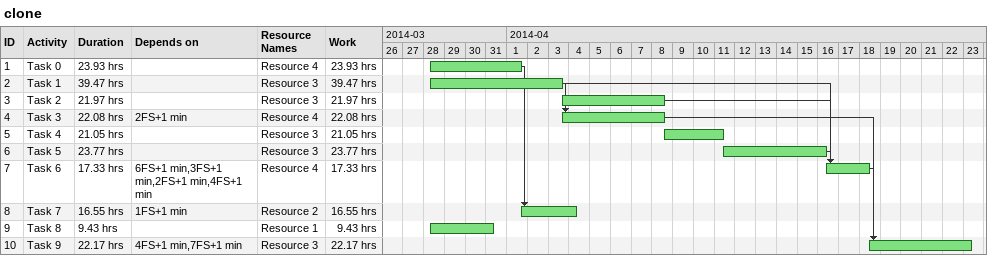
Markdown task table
clone

| ID | Task | Duration | Start | Finish | Predecessors | Resources | Work (h) |
|---|---|---|---|---|---|---|---|
| 1 | Task 0 | 23.93h | 2014-03-28 | 2014-04-01 |  | Resource 4 | 23.93 |
| 2 | Task 1 | 39.47h | 2014-03-28 | 2014-04-03 |  | Resource 3 | 39.47 |
| 3 | Task 2 | 21.97h | 2014-04-03 | 2014-04-08 |  | Resource 3 | 21.97 |
| 4 | Task 3 | 22.08h | 2014-04-03 | 2014-04-08 | 2FS+1min | Resource 4 | 22.08 |
| 5 | Task 4 | 21.05h | 2014-04-08 | 2014-04-11 |  | Resource 3 | 21.05 |
| 6 | Task 5 | 23.77h | 2014-04-11 | 2014-04-16 |  | Resource 3 | 23.77 |
| 7 | Task 6 | 17.33h | 2014-04-16 | 2014-04-18 | 6FS+1min, 3FS+1min, 2FS+1min, 4FS+1min | Resource 4 | 17.33 |
| 8 | Task 7 | 16.55h | 2014-04-01 | 2014-04-04 | 1FS+1min | Resource 2 | 16.55 |
| 9 | Task 8 | 9.43h | 2014-03-28 | 2014-03-31 |  | Resource 1 | 9.43 |
| 10 | Task 9 | 22.17h | 2014-04-18 | 2014-04-23 | 4FS+1min, 7FS+1min | Resource 3 | 22.17 |
